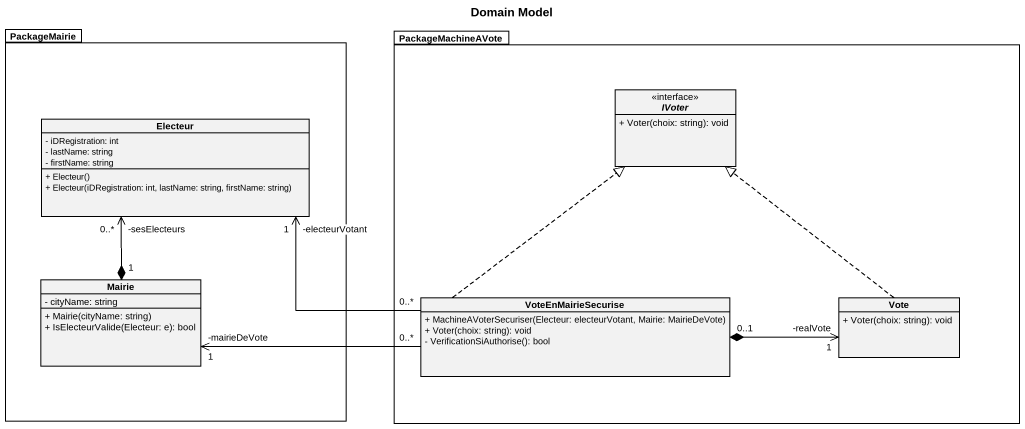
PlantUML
@startuml
title Domain Model
hide circle
hide empty members
skinparam classAttributeIconSize 0
package PackageMairie {
  class Electeur {
    - iDRegistration: int
    - lastName: string
    - firstName: string
    + Electeur()
    + Electeur(iDRegistration: int, lastName: string, firstName: string)
  }
  class Mairie {
    - cityName: string
    + Mairie(cityName: string)
    + IsElecteurValide(Electeur: e): bool
  }
}
package PackageMachineAVote {
  interface IVoter <<interface>> {
    + Voter(choix: string): void
  }
  class VoteEnMairieSecurise {
    + MachineAVoterSecuriser(Electeur: electeurVotant, Mairie: MairieDeVote)
    + Voter(choix: string): void
    - VerificationSiAuthorise(): bool
  }
  class Vote {
    + Voter(choix: string): void
  }
}
Electeur "-sesElecteurs\n0..*" <--* "1" Mairie
VoteEnMairieSecurise .up.|> IVoter
VoteEnMairieSecurise "0..*" -left-> "-electeurVotant\n1" Electeur
VoteEnMairieSecurise "0..*" -left-> "-mairieDeVote\n1" Mairie
Vote .up.|> IVoter
Vote "-realVote\n1" <-left-* "0..1" VoteEnMairieSecurise
@enduml
